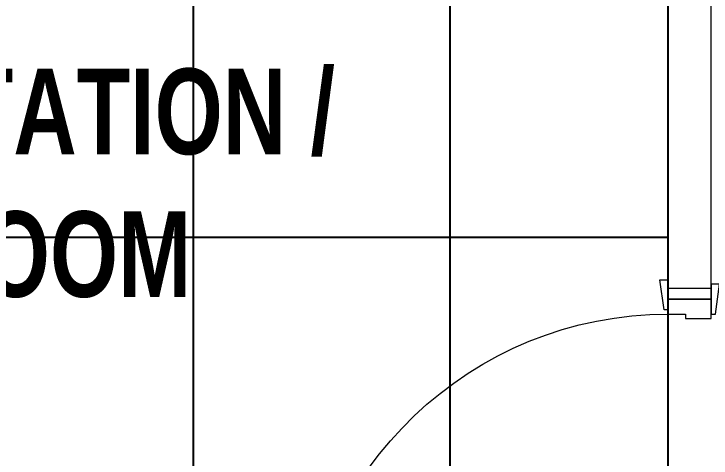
# Model space of a CAD drawing. Extents: x -12260 to 57327, y -29287 to 19916.
# Drawn here: x 11576 to 13206, y 5794 to 6831 of the extents above; entities that cross this region are included whole.
import ezdxf

# ---------------------------------------------------------------- set-up
doc = ezdxf.new("R2010")
doc.units = 0
doc.header["$LTSCALE"] = 0.25
doc.linetypes.add('DASHDOT', pattern=[25.4, 12.7, -6.35, 0, -6.35])
for name, color, linetype, lineweight in [('01-First Floor$0$72_EGR_BASE_TEXT', 252, 'Continuous', 5), ('01-First Floor$0$Walls', 251, 'Continuous', 5), ('01-First Floor$0$Wooden Joinery', 251, 'Continuous', 5), ('E-LITE-CLNG-CNDT', 6, 'DASHDOT', 35)]:
    doc.layers.add(name, color=color, linetype=linetype, lineweight=lineweight)
doc.layers.add('01-First Floor$0$FALSE CEILING', color=251, linetype='Continuous')
doc.styles.add('01-First Floor$0$X3G_ENTITY_9EC9', font='swisscl.ttf', dxfattribs={"height": 0.2})

# ---------------------------------------------------------------- blocks, each defined once
blk = doc.blocks.new('01-First Floor$0$A$C72370EFE')
at = {"layer": '01-First Floor$0$Wooden Joinery'}
for p, q in [((-0.01, -0.03), (-0.01, -0.07)), ((0, -0.03), (-0.01, -0.03)), ((0.04, -0.03), (0.05, -0.03)), ((0.05, -0.03), (0.05, -0.07)), ((-0.01, -0.04), (-0.02, -0.04)), ((0.05, -0.04), (0.06, -0.04)), ((-0.01, -0.06), (-0.02, -0.06)), ((0.05, -0.06), (0.06, -0.06)), ((-0.05, -0.07), (-0.05, -0.16)), ((-0.03, -0.07), (-0.03, -0.16)), ((0, -0.07), (-0.01, -0.07)), ((0.04, -0.07), (0.05, -0.07)), ((0.07, -0.07), (0.07, -0.16)), ((0.09, -0.07), (0.09, -0.16)), ((-0.01, -0.17), (-0.02, -0.17)), ((-0.01, -0.17), (-0.01, -0.19)), ((0.05, -0.17), (0.06, -0.17)), ((0.05, -0.17), (0.05, -0.19)), ((-0.01, -0.19), (-0.02, -0.19)), ((0.05, -0.19), (0.06, -0.19))]:
    blk.add_line(p, q, dxfattribs=at)
for centre, radius, start, end in [((-0.02, -0.07), 0.03, 90, 180), ((0.06, -0.07), 0.03, 0, 90), ((-0.02, -0.07), 0.01, 90, 180), ((0.06, -0.07), 0.01, 0, 90), ((-0.02, -0.16), 0.03, 180, 270), ((-0.02, -0.16), 0.01, 180, 270), ((0.06, -0.16), 0.01, 270, 0), ((0.06, -0.16), 0.03, 270, 0)]:
    blk.add_arc(centre, radius, start, end, dxfattribs=at)
blk = doc.blocks.new('01-First Floor$0$A$C5DAD61B4')
at = {"layer": '01-First Floor$0$Wooden Joinery'}
for points in [[(80, 959.1), (80, 969.1), (10, 979.1), (10, 959.1)], [(940, 959.1), (940, 969.1), (1010, 979.1), (1010, 959.1)], [(70, 859.1), (70, 849.1), (0, 839.1), (0, 859.1)], [(120, 859.1), (120, 0), (80, 0), (80, 859.1)], [(950, 859.1), (950, 849.1), (1020, 839.1), (1020, 859.1)]]:
    blk.add_lwpolyline(points, close=True, dxfattribs=at)
for points in [[(45, 859.1), (45, 959.1), (20, 959.1), (20, 859.1), (45, 859.1)], [(45, 859.1), (80, 859.1), (80, 899.1), (90, 899.1), (90, 959.1), (45, 959.1), (45, 859.1)], [(975, 859.1), (940, 859.1), (940, 899.1), (930, 899.1), (930, 959.1), (975, 959.1), (975, 859.1)], [(975, 859.1), (975, 959.1), (1000, 959.1), (1000, 859.1), (975, 859.1)]]:
    blk.add_lwpolyline(points, dxfattribs=at)
blk.add_arc((80, 859.1), 860, 272.666, 0, dxfattribs=at)
at = {"layer": '01-First Floor$0$Wooden Joinery', "xscale": 999.9999999998854, "yscale": 999.9999999998854, "zscale": 999.9999999998854, "rotation": 180}
blk.add_blockref('01-First Floor$0$A$C72370EFE', (120, 0), dxfattribs=at)
blk = doc.blocks.new('01-First Floor')
at = {"layer": '01-First Floor$0$FALSE CEILING', "linetype": 'Continuous'}
for p, q in [((11996.4, 5110), (11996.4, 8553.5)), ((12596.4, 5110), (12596.4, 8553.5)), ((8396.4, 6310), (13106, 6310))]:
    blk.add_line(p, q, dxfattribs=at)
at = {"layer": '01-First Floor$0$FALSE CEILING'}
blk.add_lwpolyline([(13106, 8553.5), (8396.4, 8553.5), (8396.4, 5110), (13106, 5110)], close=True, dxfattribs=at)
at = {"layer": '01-First Floor$0$Walls'}
for p, q in [((13106, 6190), (13106, 8553.5)), ((13206, 6190), (13206, 8551.6)), ((13206, 6190), (13106, 6190))]:
    blk.add_line(p, q, dxfattribs=at)
at = {"layer": '01-First Floor$0$Wooden Joinery', "xscale": -1, "rotation": 270}
blk.add_blockref('01-First Floor$0$A$C5DAD61B4', (12246.9, 5190), dxfattribs=at)
at = {"layer": '01-First Floor$0$72_EGR_BASE_TEXT', "insert": (10926, 6703.5, -0.1), "char_height": 200, "width": 3508.102, "attachment_point": 2, "style": '01-First Floor$0$X3G_ENTITY_9EC9'}
blk.add_mtext('{\\fSwis721 LtCn BT|b1|i0|c0|p34;GENERAL CONSULTATION / EXAMINATION ROOM}', dxfattribs=at)

msp = doc.modelspace()

# ---------------------------------------------------------------- block references
at = {"layer": 'E-LITE-CLNG-CNDT'}
msp.add_blockref('01-First Floor', (0, 0), dxfattribs=at)

doc.saveas('drawing.dxf')
